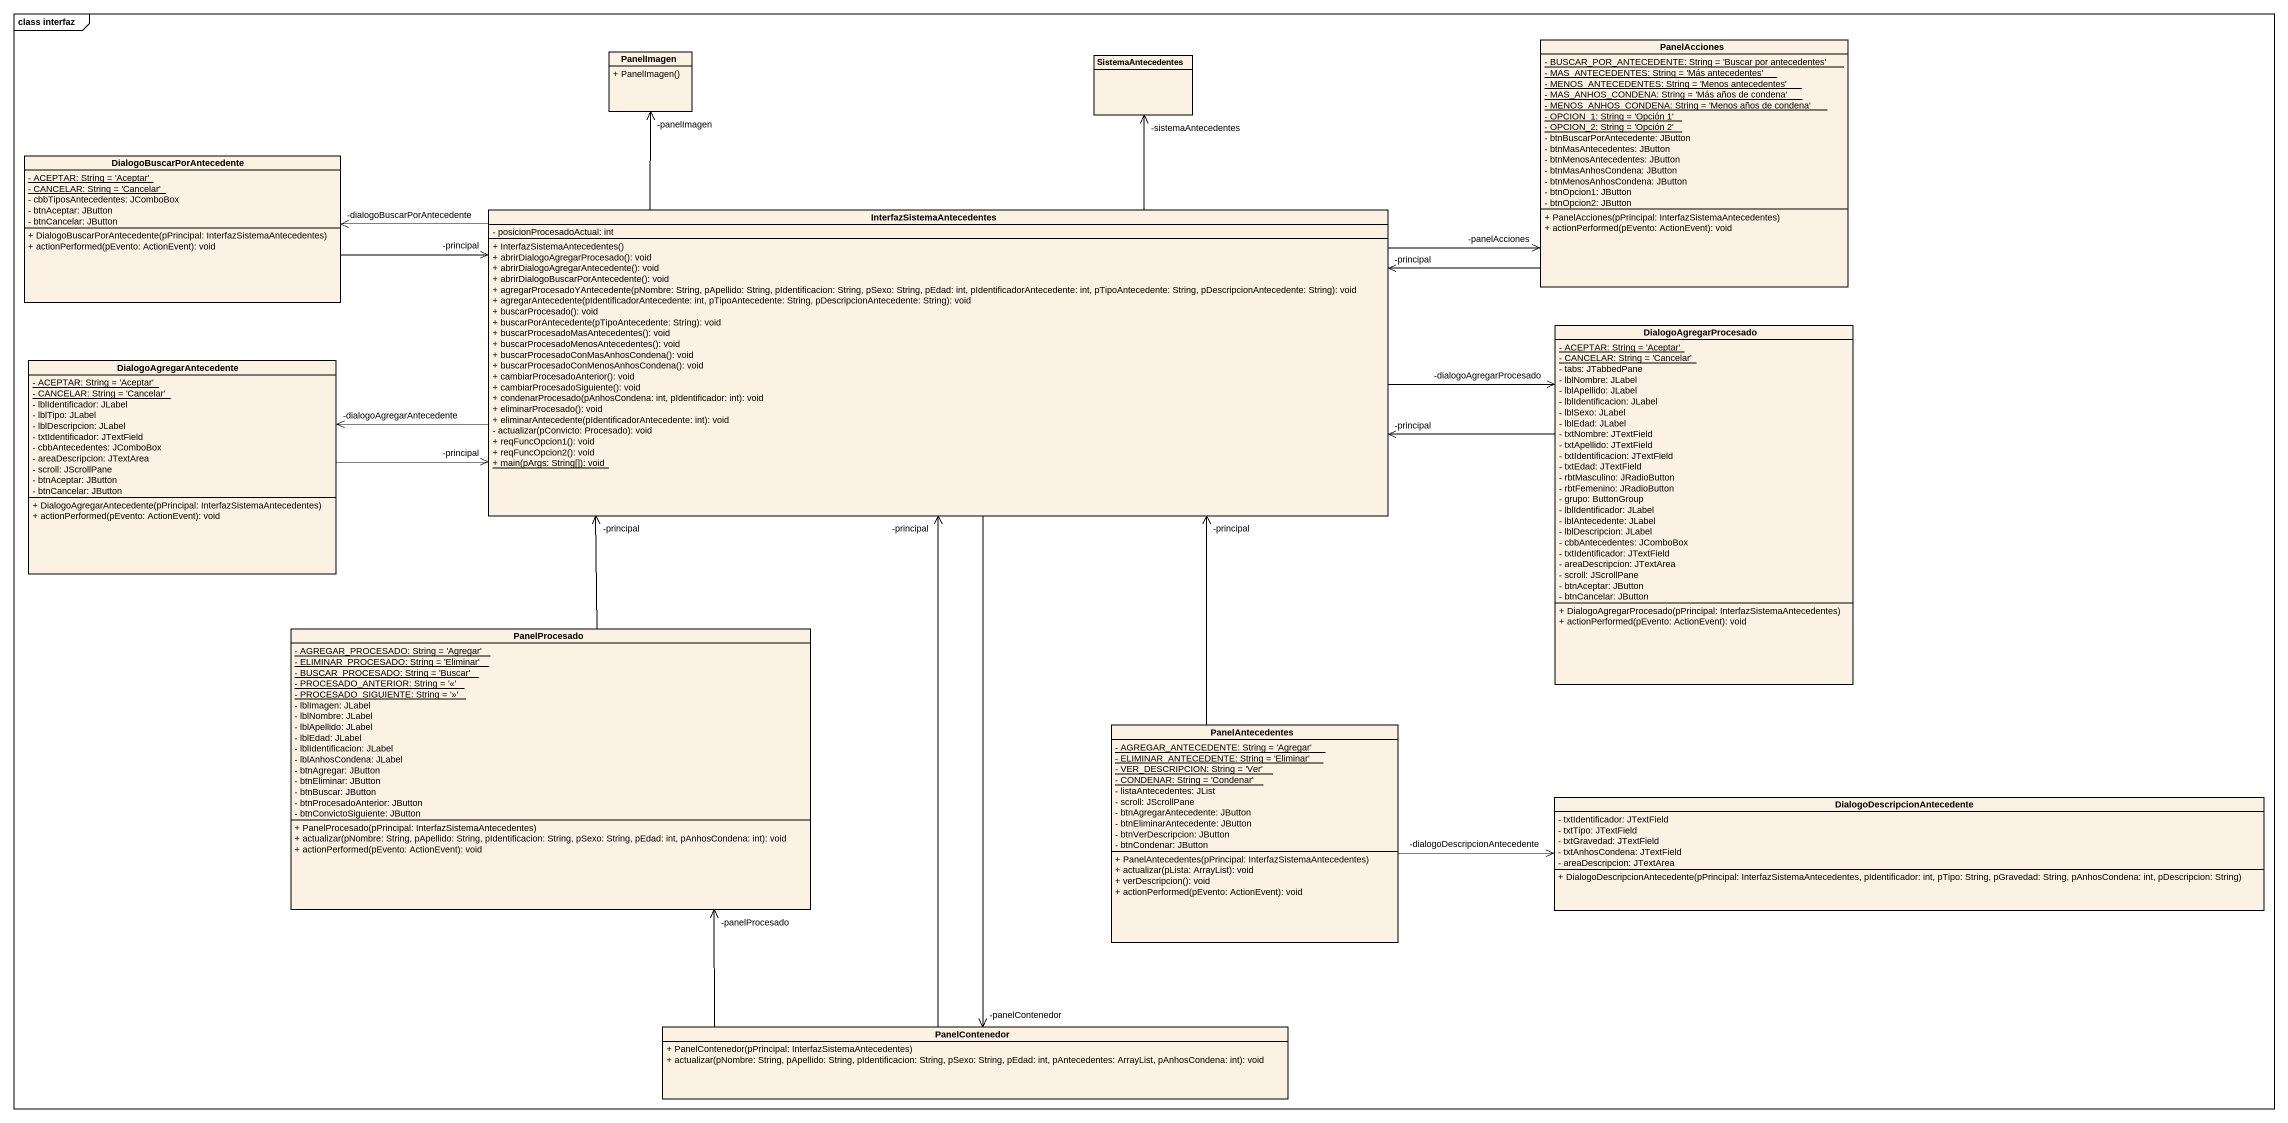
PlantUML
@startuml
mainframe class interfaz
hide circle
hide empty members
skinparam classAttributeIconSize 0
class PanelImagen {
  + PanelImagen()
}
class SistemaAntecedentes
class PanelAcciones {
  {static} - BUSCAR_POR_ANTECEDENTE: String = 'Buscar por antecedentes'
  {static} - MAS_ANTECEDENTES: String = 'Más antecedentes'
  {static} - MENOS_ANTECEDENTES: String = 'Menos antecedentes'
  {static} - MAS_ANHOS_CONDENA: String = 'Más años de condena'
  {static} - MENOS_ANHOS_CONDENA: String = 'Menos años de condena'
  {static} - OPCION_1: String = 'Opción 1'
  {static} - OPCION_2: String = 'Opción 2'
  - btnBuscarPorAntecedente: JButton
  - btnMasAntecedentes: JButton
  - btnMenosAntecedentes: JButton
  - btnMasAnhosCondena: JButton
  - btnMenosAnhosCondena: JButton
  - btnOpcion1: JButton
  - btnOpcion2: JButton
  + PanelAcciones(pPrincipal: InterfazSistemaAntecedentes)
  + actionPerformed(pEvento: ActionEvent): void
}
class DialogoBuscarPorAntecedente {
  {static} - ACEPTAR: String = 'Aceptar'
  {static} - CANCELAR: String = 'Cancelar'
  - cbbTiposAntecedentes: JComboBox
  - btnAceptar: JButton
  - btnCancelar: JButton
  + DialogoBuscarPorAntecedente(pPrincipal: InterfazSistemaAntecedentes)
  + actionPerformed(pEvento: ActionEvent): void
}
class InterfazSistemaAntecedentes {
  - posicionProcesadoActual: int
  + InterfazSistemaAntecedentes()
  + abrirDialogoAgregarProcesado(): void
  + abrirDialogoAgregarAntecedente(): void
  + abrirDialogoBuscarPorAntecedente(): void
  + agregarProcesadoYAntecedente(pNombre: String, pApellido: String, pIdentificacion: String, pSexo: String, pEdad: int, pIdentificadorAntecedente: int, pTipoAntecedente: String, pDescripcionAntecedente: String): void
  + agregarAntecedente(pIdentificadorAntecedente: int, pTipoAntecedente: String, pDescripcionAntecedente: String): void
  + buscarProcesado(): void
  + buscarPorAntecedente(pTipoAntecedente: String): void
  + buscarProcesadoMasAntecedentes(): void
  + buscarProcesadoMenosAntecedentes(): void
  + buscarProcesadoConMasAnhosCondena(): void
  + buscarProcesadoConMenosAnhosCondena(): void
  + cambiarProcesadoAnterior(): void
  + cambiarProcesadoSiguiente(): void
  + condenarProcesado(pAnhosCondena: int, pIdentificador: int): void
  + eliminarProcesado(): void
  + eliminarAntecedente(pIdentificadorAntecedente: int): void
  - actualizar(pConvicto: Procesado): void
  + reqFuncOpcion1(): void
  + reqFuncOpcion2(): void
  {static} + main(pArgs: String[]): void
}
class DialogoAgregarProcesado {
  {static} - ACEPTAR: String = 'Aceptar'
  {static} - CANCELAR: String = 'Cancelar'
  - tabs: JTabbedPane
  - lblNombre: JLabel
  - lblApellido: JLabel
  - lblIdentificacion: JLabel
  - lblSexo: JLabel
  - lblEdad: JLabel
  - txtNombre: JTextField
  - txtApellido: JTextField
  - txtIdentificacion: JTextField
  - txtEdad: JTextField
  - rbtMasculino: JRadioButton
  - rbtFemenino: JRadioButton
  - grupo: ButtonGroup
  - lblIdentificador: JLabel
  - lblAntecedente: JLabel
  - lblDescripcion: JLabel
  - cbbAntecedentes: JComboBox
  - txtIdentificador: JTextField
  - areaDescripcion: JTextArea
  - scroll: JScrollPane
  - btnAceptar: JButton
  - btnCancelar: JButton
  + DialogoAgregarProcesado(pPrincipal: InterfazSistemaAntecedentes)
  + actionPerformed(pEvento: ActionEvent): void
}
class DialogoAgregarAntecedente {
  {static} - ACEPTAR: String = 'Aceptar'
  {static} - CANCELAR: String = 'Cancelar'
  - lblIdentificador: JLabel
  - lblTipo: JLabel
  - lblDescripcion: JLabel
  - txtIdentificador: JTextField
  - cbbAntecedentes: JComboBox
  - areaDescripcion: JTextArea
  - scroll: JScrollPane
  - btnAceptar: JButton
  - btnCancelar: JButton
  + DialogoAgregarAntecedente(pPrincipal: InterfazSistemaAntecedentes)
  + actionPerformed(pEvento: ActionEvent): void
}
class PanelProcesado {
  {static} - AGREGAR_PROCESADO: String = 'Agregar'
  {static} - ELIMINAR_PROCESADO: String = 'Eliminar'
  {static} - BUSCAR_PROCESADO: String = 'Buscar'
  {static} - PROCESADO_ANTERIOR: String = '<<'
  {static} - PROCESADO_SIGUIENTE: String = '>>'
  - lblImagen: JLabel
  - lblNombre: JLabel
  - lblApellido: JLabel
  - lblEdad: JLabel
  - lblIdentificacion: JLabel
  - lblAnhosCondena: JLabel
  - btnAgregar: JButton
  - btnEliminar: JButton
  - btnBuscar: JButton
  - btnProcesadoAnterior: JButton
  - btnConvictoSiguiente: JButton
  + PanelProcesado(pPrincipal: InterfazSistemaAntecedentes)
  + actualizar(pNombre: String, pApellido: String, pIdentificacion: String, pSexo: String, pEdad: int, pAnhosCondena: int): void
  + actionPerformed(pEvento: ActionEvent): void
}
class PanelAntecedentes {
  {static} - AGREGAR_ANTECEDENTE: String = 'Agregar'
  {static} - ELIMINAR_ANTECEDENTE: String = 'Eliminar'
  {static} - VER_DESCRIPCION: String = 'Ver'
  {static} - CONDENAR: String = 'Condenar'
  - listaAntecedentes: JList
  - scroll: JScrollPane
  - btnAgregarAntecedente: JButton
  - btnEliminarAntecedente: JButton
  - btnVerDescripcion: JButton
  - btnCondenar: JButton
  + PanelAntecedentes(pPrincipal: InterfazSistemaAntecedentes)
  + actualizar(pLista: ArrayList): void
  + verDescripcion(): void
  + actionPerformed(pEvento: ActionEvent): void
}
class "DialogoDescripcionAntecedente" as DialogoDescripcionAntecedent {
  - txtIdentificador: JTextField
  - txtTipo: JTextField
  - txtGravedad: JTextField
  - txtAnhosCondena: JTextField
  - areaDescripcion: JTextArea
  + DialogoDescripcionAntecedente(pPrincipal: InterfazSistemaAntecedentes, pIdentificador: int, pTipo: String, pGravedad: String, pAnhosCondena: int, pDescripcion: String)
}
class PanelContenedor {
  + PanelContenedor(pPrincipal: InterfazSistemaAntecedentes)
  + actualizar(pNombre: String, pApellido: String, pIdentificacion: String, pSexo: String, pEdad: int, pAntecedentes: ArrayList, pAnhosCondena: int): void
}
PanelAcciones -left-> "-principal" InterfazSistemaAntecedentes
DialogoBuscarPorAntecedente -right-> "-principal" InterfazSistemaAntecedentes
InterfazSistemaAntecedentes -up-> "-panelImagen" PanelImagen
InterfazSistemaAntecedentes -up-> "-sistemaAntecedentes" SistemaAntecedentes
InterfazSistemaAntecedentes -right-> "-panelAcciones" PanelAcciones
InterfazSistemaAntecedentes -left-> "-dialogoBuscarPorAntecedente" DialogoBuscarPorAntecedente
InterfazSistemaAntecedentes -right-> "-dialogoAgregarProcesado" DialogoAgregarProcesado
InterfazSistemaAntecedentes -left-> "-dialogoAgregarAntecedente" DialogoAgregarAntecedente
InterfazSistemaAntecedentes --> "-panelContenedor" PanelContenedor
DialogoAgregarProcesado -left-> "-principal" InterfazSistemaAntecedentes
DialogoAgregarAntecedente -right-> "-principal" InterfazSistemaAntecedentes
PanelProcesado -up-> "-principal" InterfazSistemaAntecedentes
PanelAntecedentes -up-> "-principal" InterfazSistemaAntecedentes
PanelAntecedentes -right-> "-dialogoDescripcionAntecedente" DialogoDescripcionAntecedent
PanelContenedor -up-> "-principal" InterfazSistemaAntecedentes
PanelContenedor -up-> "-panelProcesado" PanelProcesado
@enduml
